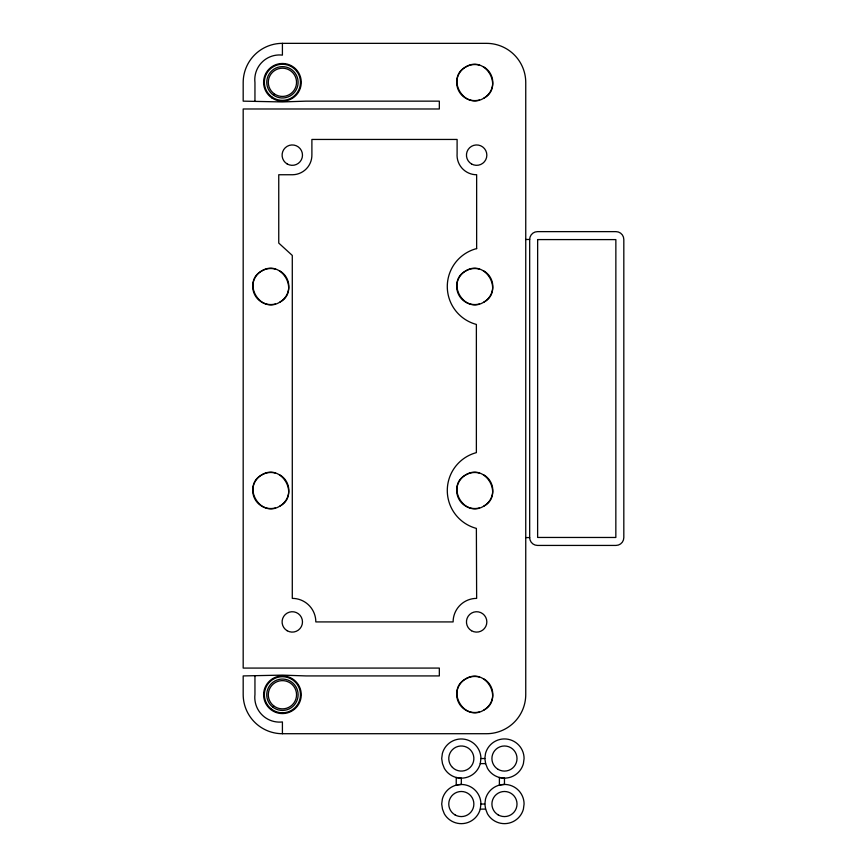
<?xml version="1.0" encoding="UTF-8"?>
<svg xmlns="http://www.w3.org/2000/svg" width="867" height="867" viewBox="0 0 867 867"><rect width="100%" height="100%" fill="white"/><g stroke="black" fill="none" stroke-linecap="round" stroke-linejoin="round"><path stroke-width="1.3" d="M480.925 758.538A19.616 19.616 0 0 0 442.376 753.456L441.704 758.538L442.484 763.61L444.327 768.346A19.616 19.616 0 0 0 480.264 763.61L480.925 758.538L484.848 758.538L485.639 763.61L487.482 768.346A19.616 19.616 0 0 0 523.408 763.61L524.08 758.538A19.616 19.616 0 0 0 485.52 753.456L484.848 758.538M480.925 804.034A19.616 19.616 0 0 0 442.376 798.962L441.704 804.034L442.484 809.117L444.327 813.842A19.616 19.616 0 0 0 480.264 809.117L480.925 804.034L484.848 804.034L485.639 809.117L487.482 813.842A19.616 19.616 0 0 0 523.408 809.117L524.08 804.034A19.616 19.616 0 0 0 485.52 798.962L484.848 804.034M483.786 98.199C504.291 87.372 485.368 54.599 465.742 66.954C445.226 77.781 464.148 110.553 483.786 98.199A18.044 18.044 0 0 0 483.786 66.954M279.813 302.171C300.318 291.345 281.407 258.572 261.769 270.916C241.254 281.753 260.176 314.515 279.813 302.171A18.044 18.044 0 0 0 279.813 270.916M483.786 302.171C504.291 291.345 485.368 258.572 465.742 270.916C445.226 281.753 464.148 314.515 483.786 302.171A18.044 18.044 0 0 0 483.786 270.916M279.813 506.144C300.318 495.317 281.407 462.545 261.769 474.888C241.254 485.715 260.176 518.488 279.813 506.144A18.044 18.044 0 0 0 279.813 474.888M483.786 506.144C504.291 495.317 485.368 462.545 465.742 474.888C445.226 485.715 464.148 518.488 483.786 506.144A18.044 18.044 0 0 0 483.786 474.888M483.786 710.116C504.291 699.279 485.368 666.517 465.742 678.861C445.226 689.688 464.148 722.46 483.786 710.116A18.044 18.044 0 0 0 483.786 678.861M282.414 43.35L486.528 43.35A39.221 39.221 0 0 1 525.749 82.571L525.749 694.489A39.221 39.221 0 0 1 486.528 733.71L282.414 733.71A39.221 39.221 0 0 1 243.183 694.489L243.183 675.924L282.414 675.122L305.943 675.924L439.331 675.924L439.331 668.078L243.183 668.078L243.183 108.982L439.331 108.982L439.331 101.146L305.943 101.146L282.414 101.938L243.183 101.146L243.183 82.571A39.221 39.221 0 0 1 282.414 43.35L282.414 55.12A24.731 24.731 0 0 0 254.952 82.571L254.952 101.385M525.749 239.476L529.672 239.476A7.846 7.846 0 0 1 537.518 231.63L615.971 231.63A7.846 7.846 0 0 1 623.817 239.476L623.817 537.583A7.846 7.846 0 0 1 615.971 545.43L537.518 545.43A7.846 7.846 0 0 1 529.672 537.583L529.672 239.476M525.749 537.583L529.672 537.583M480.264 763.61L485.639 763.61M480.264 809.117L485.639 809.117M282.414 733.71L282.414 721.94A24.731 24.731 0 0 1 254.952 694.489L254.952 675.675M479.429 711.915A18.044 18.044 0 0 1 456.714 694.489A18.044 18.044 0 0 1 479.429 677.062M479.429 507.943A18.044 18.044 0 0 1 456.714 490.516A18.044 18.044 0 0 1 479.429 473.089M479.429 100.008A18.044 18.044 0 0 1 456.714 82.571A18.044 18.044 0 0 1 479.429 65.144M275.457 507.943A18.044 18.044 0 0 1 252.741 490.516A18.044 18.044 0 0 1 275.457 473.089M479.429 303.97A18.044 18.044 0 0 1 456.714 286.543A18.044 18.044 0 0 1 479.429 269.117M275.457 303.97A18.044 18.044 0 0 1 252.741 286.543A18.044 18.044 0 0 1 275.457 269.117M537.648 239.585L537.627 537.453L615.841 537.475L615.863 239.606L537.648 239.585M476.644 248.623L476.373 248.656A39.221 39.221 0 0 0 476.373 324.431L476.373 452.628A39.221 39.221 0 0 0 476.373 528.404L476.644 598.382A23.539 23.539 0 0 0 453.116 621.921L315.826 621.921A23.539 23.539 0 0 0 292.287 598.382L292.287 255.44L278.751 243.074L278.751 174.744L292.753 174.744A19.616 19.616 0 0 0 311.892 154.684L311.892 139.446L457.104 139.446L457.104 153.546A19.616 19.616 0 0 0 475.051 174.69L476.644 174.69L476.644 248.623M461.32 784.429L456.237 785.09L456.237 777.482L461.32 778.154L461.32 784.429M504.464 784.429L499.392 785.09L499.392 777.482L504.464 778.154L504.464 784.429M272.26 97.223A18.044 18.044 0 0 0 300.416 83.666A18.044 18.044 0 0 0 274.601 66.055A18.044 18.044 0 0 0 272.26 97.223M273.593 95.272A15.693 15.693 0 0 0 298.075 83.481A15.693 15.693 0 0 0 275.619 68.179A15.693 15.693 0 0 0 273.593 95.272M274.471 93.983A14.121 14.121 0 0 0 296.503 83.373A14.121 14.121 0 0 0 276.302 69.588A14.121 14.121 0 0 0 274.471 93.983M271.815 97.873A18.825 18.825 0 0 0 301.207 83.72A18.825 18.825 0 0 0 274.254 65.35A18.825 18.825 0 0 0 271.815 97.873M287.194 163.971A10.198 10.198 0 0 0 302.485 155.139A10.198 10.198 0 0 0 287.194 146.306A10.198 10.198 0 0 0 287.194 163.971M471.55 163.971A10.198 10.198 0 0 0 486.842 155.139A10.198 10.198 0 0 0 471.55 146.306A10.198 10.198 0 0 0 471.55 163.971M498.189 769.408A12.55 12.55 0 0 0 517.014 758.538A12.55 12.55 0 0 0 498.189 747.668A12.55 12.55 0 0 0 498.189 769.408M452.444 767.414A12.55 12.55 0 0 0 473.436 761.79A12.55 12.55 0 0 0 458.069 746.411A12.55 12.55 0 0 0 452.444 767.414M498.189 814.904A12.55 12.55 0 0 0 517.014 804.034A12.55 12.55 0 0 0 498.189 793.164A12.55 12.55 0 0 0 498.189 814.904M455.045 814.904A12.55 12.55 0 0 0 473.87 804.034A12.55 12.55 0 0 0 455.045 793.164A12.55 12.55 0 0 0 455.045 814.904M270.688 709.466A18.825 18.825 0 0 0 301.044 697.556A18.825 18.825 0 0 0 275.543 677.225A18.825 18.825 0 0 0 270.688 709.466M272.639 707.017A15.693 15.693 0 0 0 297.945 697.09A15.693 15.693 0 0 0 276.692 680.14A15.693 15.693 0 0 0 272.639 707.017M271.176 708.859A18.044 18.044 0 0 0 300.264 697.436A18.044 18.044 0 0 0 275.836 677.951A18.044 18.044 0 0 0 271.176 708.859M273.625 705.792A14.121 14.121 0 0 0 296.395 696.851A14.121 14.121 0 0 0 277.267 681.603A14.121 14.121 0 0 0 273.625 705.792M471.55 630.753A10.198 10.198 0 0 0 486.842 621.921A10.198 10.198 0 0 0 471.55 613.088A10.198 10.198 0 0 0 471.55 630.753M287.194 630.753A10.198 10.198 0 0 0 302.485 621.921A10.198 10.198 0 0 0 287.194 613.088A10.198 10.198 0 0 0 287.194 630.753"/></g></svg>
